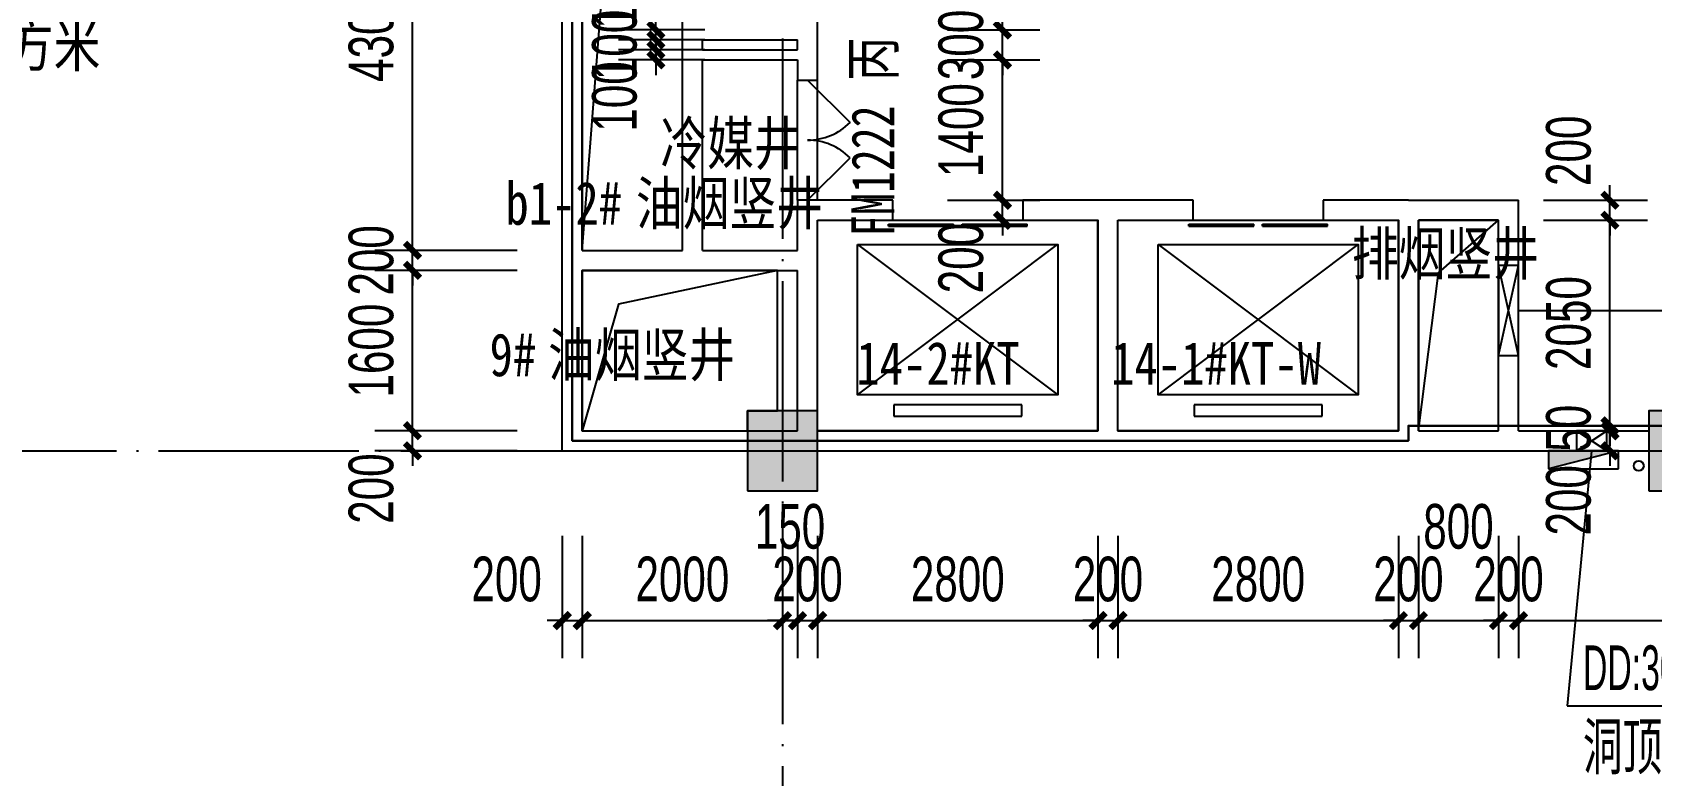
# Model space of a CAD drawing. Extents: x -409435 to 356702, y -107829 to 330904.
# Drawn here: x 78909 to 95079, y 182659 to 190075 of the extents above; entities that cross this region are included whole.
import ezdxf
from ezdxf.xclip import XClip

# ---------------------------------------------------------------- set-up
doc = ezdxf.new("R2010")
doc.units = 0
doc.header["$LTSCALE"] = 1000
doc.header["$MEASUREMENT"] = 0
doc.header["$XCLIPFRAME"] = 0
doc.linetypes.add('104-14# 核心筒$0$DOTE', pattern=[2.42, 2, -0.2, 0.02, -0.2])
for name, color, linetype in [('01-标注_尺寸', 124, 'Continuous'), ('01-标注_符号', 200, 'Continuous'), ('02-TEXT_标注', 130, 'Continuous'), ('104-14# 核心筒$0$A_AXIS-轴线', 36, '104-14# 核心筒$0$DOTE'), ('104-14# 核心筒$0$A_STR-砼柱', 51, 'Continuous'), ('PUB_HATCH', 8, 'Continuous'), ('X-104 14#平面$0$02-TEXT_标注', 130, 'Continuous'), ('X-104 14#平面$0$A-E_电梯', 171, 'Continuous'), ('X-104 14#平面$0$A-TECH_暖通', 6, 'Continuous'), ('X-104 14#平面$0$A-TECH_水', 3, 'Continuous'), ('X-104 14#平面$0$A-TECH_电气', 240, 'Continuous'), ('X-104 14#平面$0$A_STR-砌块墙', 121, 'Continuous'), ('X-104 14#平面$0$DOOR_FIRE', 220, 'Continuous'), ('X-104 14#平面$0$DOOR_FIRE_TEXT', 7, 'Continuous'), ('X-104 14#平面$0$DUCT-新风管立管', 3, 'Continuous'), ('X-104 14#平面$0$DUCT-新风管端线', 2, 'Continuous'), ('建-标注-索引', 75, 'Continuous')]:
    doc.layers.add(name, color=color, linetype=linetype)
doc.layers.add('X-104 14#平面$0$000套内', color=226, linetype='Continuous', lineweight=30, plot=False)
doc.styles.add('_TCH_DIM', font='ros.shx', dxfattribs={"width": 0.8, "height": 2, "bigfont": 'jd.shx'})
doc.styles.add('_TCH_DIM_T3', font='ros.shx', dxfattribs={"width": 0.705882, "bigfont": 'jd.shx'})
doc.styles.add('X-104 14#平面$0$_TCH_WINDOW', font='STXIHEI_0.TTF', dxfattribs={"width": 0.75, "height": 3.5})
doc.styles.add('X-104 14#平面$0$Standard', font='STXIHEI_0.TTF', dxfattribs={"width": 0.8})
doc.dimstyles.new('_TCH_ARCH&&150', dxfattribs={"dimtxt": 446.25, "dimasz": 150, "dimexe": 375, "dimexo": 450, "dimgap": 189.375, "dimtad": 1, "dimdec": 0, "dimzin": 0, "dimdsep": 46, "dimtxsty": '_TCH_DIM_T3', "dimblk": 'ARCHTICK', "dimcen": 0.09, "dimclrt": 7, "dimazin": 2, "dimtfac": 1, "dimtdec": 0, "dimtix": 1, "dimtmove": 2, "dimatfit": 3, "dimfxl": 0, "dimtolj": 1, "dimtzin": 0, "dimarcsym": 0})

# ---------------------------------------------------------------- blocks, each defined once
blk = doc.blocks.new('_FZH')
blk.add_lwpolyline([(-0.5, -0.5), (0.5, -0.5), (0.5, 0.5), (-0.5, 0.5)], close=True)
at = {"layer": 'PUB_HATCH'}
blk.add_solid([(-0.5, -0.5), (0.5, -0.5), (-0.5, 0.5), (0.5, 0.5)], dxfattribs=at)
blk = doc.blocks.new('104-14# 核心筒')
at = {"layer": '104-14# 核心筒$0$A_AXIS-轴线'}
for p, q in [((86400, 228733.6), (86400, 169654.9)), ((-9370.1, 185900), (120259.9, 185900))]:
    blk.add_line(p, q, dxfattribs=at)
at = {"layer": '104-14# 核心筒$0$A_STR-砼柱', "xscale": 700, "yscale": 800, "zscale": 800}
for p in [(86400, 185900), (95400, 185900)]:
    blk.add_blockref('_FZH', p, dxfattribs=at)
blk = doc.blocks.new('X-104 14#平面$0$fdgfg')
for p, q in [((400, 1860), (2400, 360)), ((400, 360), (2397, 1860)), ((2040, 260), (760, 260)), ((760, 260), (760, 145)), ((2040, 145), (2040, 260)), ((760, 145), (2040, 145))]:
    blk.add_line(p, q)
for points in [[(0, 2100), (2800, 2100), (2800, 0), (0, 0), (0, 2100)], [(400, 1860), (2400, 1860), (2400, 360), (400, 360), (400, 1860)]]:
    blk.add_lwpolyline(points, close=True)
blk = doc.blocks.new('*U419')
blk.add_lwpolyline([(200, 0), (200, 300), (0, 300), (0, 0), (200, 0), (0, 300), (0, 0), (200, 300)])
blk = doc.blocks.new('X-104 14#平面$0$dd')
at = {"layer": 'X-104 14#平面$0$A-TECH_电气', "rotation": 270}
blk.add_blockref('*U419', (94393, -113000), dxfattribs=at)
blk = doc.blocks.new('X-104 14#平面$0$$TwtSys$00000434')
for p, q in [((-0.5, 0.5), (-0.5, -0.5)), ((-0.5, -0.5), (0.5, 0.5)), ((0.5, 0.5), (-0.5, 0.5)), ((0.5, -0.5), (0.5, 0.5)), ((-0.5, -0.5), (0.5, -0.5))]:
    blk.add_line(p, q)
blk.add_solid([(0.5, -0.5), (0.5, 0.5), (-0.5, -0.5)])
blk = doc.blocks.new('X-104 14#平面$0$A$C324F6C76')
at = {"layer": 'X-104 14#平面$0$A-TECH_水'}
blk.add_circle((-20950, 185750), 50, dxfattribs=at)
at = {"layer": 'X-104 14#平面$0$A-TECH_水', "xscale": -700, "yscale": -180, "zscale": 700, "rotation": 359.9999999999981}
blk.add_blockref('X-104 14#平面$0$$TwtSys$00000434', (-21500, 185810), dxfattribs=at)
blk = doc.blocks.new('*U422')
blk.add_lwpolyline([(200, 0), (200, 900), (0, 900), (0, 0), (200, 0), (0, 900), (0, 0), (200, 900)])
blk = doc.blocks.new('X-104 14#平面$0$sdfjladfiididid')
at = {"layer": 'X-104 14#平面$0$A-TECH_暖通'}
blk.add_blockref('*U422', (93550, 186850), dxfattribs=at)
blk = doc.blocks.new('X-104 14#平面$0$$DORLIB2D$00000127')
at = {"color": 0}
for points in [[(-0.533, 0.795), (-0.533, 0.69)], [(-0.033, 0.795), (-0.533, 0.795)], [(-0.033, 0.795), (-0.033, 0.69)], [(0.533, 0.795), (0.033, 0.795)], [(0.033, 0.795), (0.033, 0.69)], [(0.533, 0.795), (0.533, 0.69)], [(-0.033, 0.69), (-0.533, 0.69)], [(0.533, 0.69), (0.033, 0.69)], [(0.5, 0.5), (-0.5, 0.5)]]:
    blk.add_lwpolyline(points, dxfattribs=at)
blk = doc.blocks.new('X-104 14#平面$0$$DorLib2D$00000116')
at = {"color": 0}
for p, q in [((-0.5, 0), (-0.146, 0.354)), ((0.5, 0), (0.146, 0.354))]:
    blk.add_line(p, q, dxfattribs=at)
for centre, start, end in [((-0.5, 0), 0, 45), ((0.5, 0), 135, 180)]:
    blk.add_arc(centre, 0.5, start, end, dxfattribs=at)
blk = doc.blocks.new('X-104 14#平面')
at = {"layer": 'X-104 14#平面$0$000套内'}
blk.add_lwpolyline([(84300, 196642.3), (84300, 186000), (92650, 186000), (92650, 186150), (114074.1, 186150), (115950, 188926.2), (115950, 189200), (117249.4, 189200), (117398.5, 189183.4), (119049.6, 188815.9), (108986.5, 173923.7), (82630.4, 175788.9), (83721.9, 178625.3), (59650, 177616.6), (59650, 196592.1), (62510.5, 196664.2), (62077.6, 195630.6)], close=True, dxfattribs=at)
at = {"layer": 'X-104 14#平面$0$A_STR-砌块墙'}
for p, q in [((84200, 187800), (84200, 192300)), ((84400, 187900), (84400, 192200)), ((85400, 190000), (85400, 192200)), ((86750, 190000), (86750, 190550)), ((85400, 189900), (85400, 190000)), ((85600, 190000), (86550, 190000)), ((85600, 189900), (85600, 190000)), ((86550, 189900), (86550, 190000)), ((86750, 189900), (86750, 190000)), ((85400, 187900), (85400, 189900)), ((85600, 189900), (86550, 189900)), ((86750, 189600), (86750, 189900)), ((85600, 189800), (86550, 189800)), ((85600, 187900), (85600, 189800)), ((86550, 189800), (86550, 189600)), ((86550, 189600), (86750, 189600)), ((86750, 188400), (86550, 188400)), ((86550, 188400), (86550, 188300)), ((87500, 188400), (86750, 188400)), ((87500, 188200), (87500, 188400)), ((89650, 188400), (88800, 188400)), ((88800, 188400), (88800, 188200)), ((90500, 188400), (89650, 188400)), ((90500, 188200), (90500, 188400)), ((92650, 188400), (91800, 188400)), ((91800, 188400), (91800, 188200)), ((92650, 188400), (93750, 188400)), ((93750, 186100), (93750, 188400)), ((86550, 187900), (86550, 188300)), ((86750, 187800), (86750, 188200)), ((86750, 188200), (87500, 188200)), ((88800, 188200), (89550, 188200)), ((89550, 186100), (89550, 188200)), ((89750, 188200), (90500, 188200)), ((89750, 186100), (89750, 188200)), ((91800, 188200), (92550, 188200)), ((92550, 186100), (92550, 188200)), ((92750, 188200), (93550, 188200)), ((92750, 186100), (92750, 188200)), ((93550, 186100), (93550, 188200)), ((84400, 187900), (85400, 187900)), ((85600, 187900), (86550, 187900)), ((84200, 185900), (84200, 187800)), ((86750, 186100), (86750, 187800)), ((84400, 187700), (85500, 187700)), ((84400, 186100), (84400, 187700)), ((85500, 187700), (86550, 187700)), ((86550, 186100), (86550, 187700)), ((102050, 186300), (95050, 186300)), ((95050, 186300), (95050, 186100)), ((84400, 186100), (86550, 186100)), ((86750, 186100), (89550, 186100)), ((89750, 186100), (92550, 186100)), ((92750, 186100), (93550, 186100)), ((93750, 186100), (95050, 186100)), ((84200, 185900), (86650, 185900)), ((86650, 185900), (89650, 185900)), ((89650, 185900), (92650, 185900)), ((92650, 185900), (93650, 185900)), ((93650, 185900), (95250, 185900))]:
    blk.add_line(p, q, dxfattribs=at)
at = {"layer": 'X-104 14#平面$0$DOOR_FIRE'}
for p, q in [((86550, 188400), (86550, 189600)), ((86750, 188400), (86750, 189600))]:
    blk.add_line(p, q, dxfattribs=at)
at = {"layer": 'X-104 14#平面$0$DUCT-新风管立管'}
for p, q in [((84400, 192200), (84400, 187900)), ((85400, 187900), (85400, 192200)), ((93550, 188200), (92750, 188200)), ((92750, 188200), (92750, 186100)), ((93550, 186100), (93550, 188200)), ((84400, 187900), (85400, 187900)), ((92750, 186100), (93550, 186100))]:
    blk.add_line(p, q, dxfattribs=at)
blk.add_lwpolyline([(86350, 187700), (84400, 187700), (84400, 186100), (86050, 186100), (86050, 186300), (86350, 186300), (86350, 187700), (84763, 187362), (84400, 186100)], dxfattribs=at)
at = {"layer": 'X-104 14#平面$0$DUCT-新风管端线'}
for p, q in [((84400, 187900), (84650, 191125)), ((92950, 187675), (93550, 188200)), ((92750, 186100), (92950, 187675))]:
    blk.add_line(p, q, dxfattribs=at)
ref = blk.add_blockref('104-14# 核心筒', (0, 0))
XClip(ref).set_block_clipping_path([(-38664.3623821461, -25500), (139216.5485069363, 330900)])
for name, p in [('X-104 14#平面$0$dd', (-62.7, 299100)), ('X-104 14#平面$0$A$C324F6C76', (115900, 0)), ('X-104 14#平面$0$sdfjladfiididid', (0, 0))]:
    blk.add_blockref(name, p)
at = {"layer": 'X-104 14#平面$0$A-E_电梯'}
for p in [(86750, 186100), (89750, 186100)]:
    blk.add_blockref('X-104 14#平面$0$fdgfg', p, dxfattribs=at)
at = {"layer": 'X-104 14#平面$0$A-E_电梯', "xscale": -1300, "yscale": -200, "zscale": 200, "rotation": 359.9999999999989}
for p in [(88150, 188300), (91150, 188300)]:
    blk.add_blockref('X-104 14#平面$0$$DORLIB2D$00000127', p, dxfattribs=at)
at = {"layer": 'X-104 14#平面$0$DOOR_FIRE', "xscale": -1200, "yscale": -1200, "zscale": 200, "rotation": 89.99999999999761}
blk.add_blockref('X-104 14#平面$0$$DorLib2D$00000116', (86650, 189000), dxfattribs=at)
at = {"layer": 'X-104 14#平面$0$02-TEXT_标注', "style": 'X-104 14#平面$0$Standard', "width": 0.8}
for s, p in [('平方米', (78187.3, 189733.7)), ('冷媒井', (85180.3, 188754.2)), ('b1-2#', (83632.8, 188156.5)), ('油烟竖井', (84935.9, 188156.5)), ('排烟竖井', (92085.8, 187654.5)), ('油烟竖井', (84058.5, 186644.7, 3000)), ('9#', (83474.3, 186644.7, 3000)), ('14-2#KT', (87137.6, 186558.8)), ('14-1#KT-W', (89681.6, 186558.8))]:
    blk.add_text(s, height=428.14, dxfattribs=at).set_placement(p)
at = {"layer": 'X-104 14#平面$0$DOOR_FIRE_TEXT', "style": 'X-104 14#平面$0$_TCH_WINDOW', "width": 0.75}
for s, height, p in [('丙', 428.1, (87515.3, 189591.7)), ('FM1222', 428.14, (87515.3, 188035.6))]:
    blk.add_text(s, height=height, rotation=90, dxfattribs=at).set_placement(p)
blk = doc.blocks.new('ddcc')
at = {"layer": '01-标注_符号'}
for p, q in [((94480, 185900), (94237, 183354)), ((94237, 183354), (97697, 183354))]:
    blk.add_line(p, q, dxfattribs=at)
at = {"layer": '02-TEXT_标注', "style": '_TCH_DIM'}
for s, height, width, p in [('DD:300', 446.2, 0.564706, (94394, 183512)), ('洞顶距梁底', 520.9, 0.8, (94394, 182672))]:
    blk.add_text(s, height=height, dxfattribs=dict(at, width=width)).set_placement(p)
blk = doc.blocks.new('A$C1940634B')
at = {"layer": '建-标注-索引'}
for p, q in [((-22150, 187300), (-20903, 187300)), ((-20903, 187300), (-18480, 187300))]:
    blk.add_line(p, q, dxfattribs=at)
blk = doc.blocks.new('_ArchTick')
at = {"color": 0, "linetype": 'ByBlock', "const_width": 0.4}
blk.add_lwpolyline([(-0.5, -0.5), (0.5, 0.5)], dxfattribs=at)
blk = doc.blocks.new('*D1062')
at = {"layer": '01-标注_尺寸', "color": 0, "lineweight": -2, "transparency": 16777216}
for p, q in [((83750, 192200), (82330, 192200)), ((82705, 187900), (82705, 192200)), ((83750, 187900), (82330, 187900))]:
    blk.add_line(p, q, dxfattribs=at)
at = {"layer": 'Defpoints', "color": 0, "transparency": 16777216}
for p in [(82705, 192200), (84200, 192200), (84200, 187900)]:
    blk.add_point(p, dxfattribs=at)
at = {"layer": '01-标注_尺寸', "color": 0, "lineweight": -2, "transparency": 16777216, "xscale": 150, "yscale": 150, "zscale": 150}
for p, rotation in [((82705, 192200), 90), ((82705, 187900), 270)]:
    blk.add_blockref('_ArchTick', p, dxfattribs=dict(at, rotation=rotation))
at = {"layer": '01-标注_尺寸', "color": 7, "transparency": 16777216, "insert": (82293, 190050), "char_height": 446.2, "attachment_point": 5, "rotation": 90, "style": '_TCH_DIM_T3'}
blk.add_mtext('\\A1;4300', dxfattribs=at)
blk = doc.blocks.new('*D1063')
at = {"layer": '01-标注_尺寸', "color": 0, "lineweight": -2, "transparency": 16777216}
for p, q in [((83750, 187900), (82330, 187900)), ((82705, 187900), (82705, 188050)), ((82705, 187700), (82705, 187900)), ((83750, 187700), (82330, 187700)), ((82705, 187700), (82705, 187550))]:
    blk.add_line(p, q, dxfattribs=at)
at = {"layer": 'Defpoints', "color": 0, "transparency": 16777216}
for p in [(82705, 187900), (84200, 187900), (84200, 187700)]:
    blk.add_point(p, dxfattribs=at)
at = {"layer": '01-标注_尺寸', "color": 0, "lineweight": -2, "transparency": 16777216, "xscale": 150, "yscale": 150, "zscale": 150}
for p, rotation in [((82705, 187900), 270), ((82705, 187700), 90)]:
    blk.add_blockref('_ArchTick', p, dxfattribs=dict(at, rotation=rotation))
at = {"layer": '01-标注_尺寸', "color": 7, "transparency": 16777216, "insert": (82293, 187800), "char_height": 446.2, "attachment_point": 5, "rotation": 90, "style": '_TCH_DIM_T3'}
blk.add_mtext('\\A1;200', dxfattribs=at)
blk = doc.blocks.new('*D1064')
at = {"layer": '01-标注_尺寸', "color": 0, "lineweight": -2, "transparency": 16777216}
for p, q in [((83750, 187700), (82330, 187700)), ((82705, 186100), (82705, 187700)), ((83750, 186100), (82330, 186100))]:
    blk.add_line(p, q, dxfattribs=at)
at = {"layer": 'Defpoints', "color": 0, "transparency": 16777216}
for p in [(82705, 187700), (84200, 187700), (84200, 186100)]:
    blk.add_point(p, dxfattribs=at)
at = {"layer": '01-标注_尺寸', "color": 0, "lineweight": -2, "transparency": 16777216, "xscale": 150, "yscale": 150, "zscale": 150}
for p, rotation in [((82705, 187700), 90), ((82705, 186100), 270)]:
    blk.add_blockref('_ArchTick', p, dxfattribs=dict(at, rotation=rotation))
at = {"layer": '01-标注_尺寸', "color": 7, "transparency": 16777216, "insert": (82293, 186900), "char_height": 446.2, "attachment_point": 5, "rotation": 90, "style": '_TCH_DIM_T3'}
blk.add_mtext('\\A1;1600', dxfattribs=at)
blk = doc.blocks.new('*D1065')
at = {"layer": '01-标注_尺寸', "color": 0, "lineweight": -2, "transparency": 16777216}
for p, q in [((82705, 186100), (82705, 186250)), ((83750, 186100), (82330, 186100)), ((82705, 185900), (82705, 186100)), ((83750, 185900), (82330, 185900)), ((82705, 185900), (82705, 185750))]:
    blk.add_line(p, q, dxfattribs=at)
at = {"layer": 'Defpoints', "color": 0, "transparency": 16777216}
for p in [(82705, 186100), (84200, 186100), (84200, 185900)]:
    blk.add_point(p, dxfattribs=at)
at = {"layer": '01-标注_尺寸', "color": 0, "lineweight": -2, "transparency": 16777216, "xscale": 150, "yscale": 150, "zscale": 150}
for p, rotation in [((82705, 186100), 270), ((82705, 185900), 90)]:
    blk.add_blockref('_ArchTick', p, dxfattribs=dict(at, rotation=rotation))
at = {"layer": '01-标注_尺寸', "color": 7, "transparency": 16777216, "insert": (82293, 185523), "char_height": 446.2, "attachment_point": 5, "rotation": 90, "style": '_TCH_DIM_T3'}
blk.add_mtext('\\A1;200', dxfattribs=at)
blk = doc.blocks.new('*D1101')
at = {"layer": '01-标注_尺寸', "color": 0, "lineweight": -2, "transparency": 16777216}
for p, q in [((93750, 185050), (93750, 183831)), ((95400, 185050), (95400, 183831)), ((93750, 184206), (95400, 184206))]:
    blk.add_line(p, q, dxfattribs=at)
at = {"layer": 'Defpoints', "color": 0, "transparency": 16777216}
for p in [(93750, 185500), (95400, 185500), (95400, 184206)]:
    blk.add_point(p, dxfattribs=at)
at = {"layer": '01-标注_尺寸', "color": 0, "lineweight": -2, "transparency": 16777216, "xscale": 150, "yscale": 150, "zscale": 150, "rotation": 180}
blk.add_blockref('_ArchTick', (93750, 184206), dxfattribs=at)
at = {"layer": '01-标注_尺寸', "color": 0, "lineweight": -2, "transparency": 16777216, "xscale": 150, "yscale": 150, "zscale": 150}
blk.add_blockref('_ArchTick', (95400, 184206), dxfattribs=at)
at = {"layer": '01-标注_尺寸', "color": 7, "transparency": 16777216, "insert": (96075, 184618), "char_height": 446.2, "attachment_point": 5, "style": '_TCH_DIM_T3'}
blk.add_mtext('\\A1;1650', dxfattribs=at)
blk = doc.blocks.new('*D1102')
at = {"layer": '01-标注_尺寸', "color": 0, "lineweight": -2, "transparency": 16777216}
for p, q in [((93550, 185050), (93550, 183831)), ((93750, 185050), (93750, 183831)), ((93550, 184206), (93400, 184206)), ((93550, 184206), (93750, 184206)), ((93750, 184206), (93900, 184206))]:
    blk.add_line(p, q, dxfattribs=at)
at = {"layer": 'Defpoints', "color": 0, "transparency": 16777216}
for p in [(93550, 185500), (93750, 185500), (93750, 184206)]:
    blk.add_point(p, dxfattribs=at)
at = {"layer": '01-标注_尺寸', "color": 0, "lineweight": -2, "transparency": 16777216, "xscale": 150, "yscale": 150, "zscale": 150}
blk.add_blockref('_ArchTick', (93550, 184206), dxfattribs=at)
at = {"layer": '01-标注_尺寸', "color": 0, "lineweight": -2, "transparency": 16777216, "xscale": 150, "yscale": 150, "zscale": 150, "rotation": 180}
blk.add_blockref('_ArchTick', (93750, 184206), dxfattribs=at)
at = {"layer": '01-标注_尺寸', "color": 7, "transparency": 16777216, "insert": (93650, 184618), "char_height": 446.2, "attachment_point": 5, "style": '_TCH_DIM_T3'}
blk.add_mtext('\\A1;200', dxfattribs=at)
blk = doc.blocks.new('*D1103')
at = {"layer": '01-标注_尺寸', "color": 0, "lineweight": -2, "transparency": 16777216}
for p, q in [((92750, 185050), (92750, 183831)), ((93550, 185050), (93550, 183831)), ((92750, 184206), (93550, 184206))]:
    blk.add_line(p, q, dxfattribs=at)
at = {"layer": 'Defpoints', "color": 0, "transparency": 16777216}
for p in [(92750, 185500), (93550, 185500), (93550, 184206)]:
    blk.add_point(p, dxfattribs=at)
at = {"layer": '01-标注_尺寸', "color": 0, "lineweight": -2, "transparency": 16777216, "xscale": 150, "yscale": 150, "zscale": 150, "rotation": 180}
blk.add_blockref('_ArchTick', (92750, 184206), dxfattribs=at)
at = {"layer": '01-标注_尺寸', "color": 0, "lineweight": -2, "transparency": 16777216, "xscale": 150, "yscale": 150, "zscale": 150}
blk.add_blockref('_ArchTick', (93550, 184206), dxfattribs=at)
at = {"layer": '01-标注_尺寸', "color": 7, "transparency": 16777216, "insert": (93150, 185143), "char_height": 446.2, "attachment_point": 5, "style": '_TCH_DIM_T3'}
blk.add_mtext('\\A1;800', dxfattribs=at)
blk = doc.blocks.new('*D1104')
at = {"layer": '01-标注_尺寸', "color": 0, "lineweight": -2, "transparency": 16777216}
for p, q in [((92550, 185050), (92550, 183831)), ((92750, 185050), (92750, 183831)), ((92550, 184206), (92400, 184206)), ((92550, 184206), (92750, 184206)), ((92750, 184206), (92900, 184206))]:
    blk.add_line(p, q, dxfattribs=at)
at = {"layer": 'Defpoints', "color": 0, "transparency": 16777216}
for p in [(92550, 185500), (92750, 185500), (92750, 184206)]:
    blk.add_point(p, dxfattribs=at)
at = {"layer": '01-标注_尺寸', "color": 0, "lineweight": -2, "transparency": 16777216, "xscale": 150, "yscale": 150, "zscale": 150}
blk.add_blockref('_ArchTick', (92550, 184206), dxfattribs=at)
at = {"layer": '01-标注_尺寸', "color": 0, "lineweight": -2, "transparency": 16777216, "xscale": 150, "yscale": 150, "zscale": 150, "rotation": 180}
blk.add_blockref('_ArchTick', (92750, 184206), dxfattribs=at)
at = {"layer": '01-标注_尺寸', "color": 7, "transparency": 16777216, "insert": (92650, 184618), "char_height": 446.2, "attachment_point": 5, "style": '_TCH_DIM_T3'}
blk.add_mtext('\\A1;200', dxfattribs=at)
blk = doc.blocks.new('*D1105')
at = {"layer": '01-标注_尺寸', "color": 0, "lineweight": -2, "transparency": 16777216}
for p, q in [((89750, 185050), (89750, 183831)), ((92550, 185050), (92550, 183831)), ((89750, 184206), (92550, 184206))]:
    blk.add_line(p, q, dxfattribs=at)
at = {"layer": 'Defpoints', "color": 0, "transparency": 16777216}
for p in [(89750, 185500), (92550, 185500), (92550, 184206)]:
    blk.add_point(p, dxfattribs=at)
at = {"layer": '01-标注_尺寸', "color": 0, "lineweight": -2, "transparency": 16777216, "xscale": 150, "yscale": 150, "zscale": 150, "rotation": 180}
blk.add_blockref('_ArchTick', (89750, 184206), dxfattribs=at)
at = {"layer": '01-标注_尺寸', "color": 0, "lineweight": -2, "transparency": 16777216, "xscale": 150, "yscale": 150, "zscale": 150}
blk.add_blockref('_ArchTick', (92550, 184206), dxfattribs=at)
at = {"layer": '01-标注_尺寸', "color": 7, "transparency": 16777216, "insert": (91150, 184618), "char_height": 446.2, "attachment_point": 5, "style": '_TCH_DIM_T3'}
blk.add_mtext('\\A1;2800', dxfattribs=at)
blk = doc.blocks.new('*D1106')
at = {"layer": '01-标注_尺寸', "color": 0, "lineweight": -2, "transparency": 16777216}
for p, q in [((89550, 185050), (89550, 183831)), ((89750, 185050), (89750, 183831)), ((89550, 184206), (89400, 184206)), ((89550, 184206), (89750, 184206)), ((89750, 184206), (89900, 184206))]:
    blk.add_line(p, q, dxfattribs=at)
at = {"layer": 'Defpoints', "color": 0, "transparency": 16777216}
for p in [(89550, 185500), (89750, 185500), (89750, 184206)]:
    blk.add_point(p, dxfattribs=at)
at = {"layer": '01-标注_尺寸', "color": 0, "lineweight": -2, "transparency": 16777216, "xscale": 150, "yscale": 150, "zscale": 150}
blk.add_blockref('_ArchTick', (89550, 184206), dxfattribs=at)
at = {"layer": '01-标注_尺寸', "color": 0, "lineweight": -2, "transparency": 16777216, "xscale": 150, "yscale": 150, "zscale": 150, "rotation": 180}
blk.add_blockref('_ArchTick', (89750, 184206), dxfattribs=at)
at = {"layer": '01-标注_尺寸', "color": 7, "transparency": 16777216, "insert": (89650, 184618), "char_height": 446.2, "attachment_point": 5, "style": '_TCH_DIM_T3'}
blk.add_mtext('\\A1;200', dxfattribs=at)
blk = doc.blocks.new('*D1107')
at = {"layer": '01-标注_尺寸', "color": 0, "lineweight": -2, "transparency": 16777216}
for p, q in [((86750, 185050), (86750, 183831)), ((89550, 185050), (89550, 183831)), ((86750, 184206), (89550, 184206))]:
    blk.add_line(p, q, dxfattribs=at)
at = {"layer": 'Defpoints', "color": 0, "transparency": 16777216}
for p in [(86750, 185500), (89550, 185500), (89550, 184206)]:
    blk.add_point(p, dxfattribs=at)
at = {"layer": '01-标注_尺寸', "color": 0, "lineweight": -2, "transparency": 16777216, "xscale": 150, "yscale": 150, "zscale": 150, "rotation": 180}
blk.add_blockref('_ArchTick', (86750, 184206), dxfattribs=at)
at = {"layer": '01-标注_尺寸', "color": 0, "lineweight": -2, "transparency": 16777216, "xscale": 150, "yscale": 150, "zscale": 150}
blk.add_blockref('_ArchTick', (89550, 184206), dxfattribs=at)
at = {"layer": '01-标注_尺寸', "color": 7, "transparency": 16777216, "insert": (88150, 184618), "char_height": 446.2, "attachment_point": 5, "style": '_TCH_DIM_T3'}
blk.add_mtext('\\A1;2800', dxfattribs=at)
blk = doc.blocks.new('*D1108')
at = {"layer": '01-标注_尺寸', "color": 0, "lineweight": -2, "transparency": 16777216}
for p, q in [((86550, 185050), (86550, 183831)), ((86750, 185050), (86750, 183831)), ((86550, 184206), (86400, 184206)), ((86550, 184206), (86750, 184206)), ((86750, 184206), (86900, 184206))]:
    blk.add_line(p, q, dxfattribs=at)
at = {"layer": 'Defpoints', "color": 0, "transparency": 16777216}
for p in [(86550, 185500), (86750, 185500), (86750, 184206)]:
    blk.add_point(p, dxfattribs=at)
at = {"layer": '01-标注_尺寸', "color": 0, "lineweight": -2, "transparency": 16777216, "xscale": 150, "yscale": 150, "zscale": 150}
blk.add_blockref('_ArchTick', (86550, 184206), dxfattribs=at)
at = {"layer": '01-标注_尺寸', "color": 0, "lineweight": -2, "transparency": 16777216, "xscale": 150, "yscale": 150, "zscale": 150, "rotation": 180}
blk.add_blockref('_ArchTick', (86750, 184206), dxfattribs=at)
at = {"layer": '01-标注_尺寸', "color": 7, "transparency": 16777216, "insert": (86650, 184618), "char_height": 446.2, "attachment_point": 5, "style": '_TCH_DIM_T3'}
blk.add_mtext('\\A1;200', dxfattribs=at)
blk = doc.blocks.new('*D1109')
at = {"layer": '01-标注_尺寸', "color": 0, "lineweight": -2, "transparency": 16777216}
for p, q in [((86400, 185050), (86400, 183831)), ((86550, 185050), (86550, 183831)), ((86400, 184206), (86250, 184206)), ((86400, 184206), (86550, 184206)), ((86550, 184206), (86700, 184206))]:
    blk.add_line(p, q, dxfattribs=at)
at = {"layer": 'Defpoints', "color": 0, "transparency": 16777216}
for p in [(86400, 185500), (86550, 185500), (86550, 184206)]:
    blk.add_point(p, dxfattribs=at)
at = {"layer": '01-标注_尺寸', "color": 0, "lineweight": -2, "transparency": 16777216, "xscale": 150, "yscale": 150, "zscale": 150}
blk.add_blockref('_ArchTick', (86400, 184206), dxfattribs=at)
at = {"layer": '01-标注_尺寸', "color": 0, "lineweight": -2, "transparency": 16777216, "xscale": 150, "yscale": 150, "zscale": 150, "rotation": 180}
blk.add_blockref('_ArchTick', (86550, 184206), dxfattribs=at)
at = {"layer": '01-标注_尺寸', "color": 7, "transparency": 16777216, "insert": (86475, 185143), "char_height": 446.2, "attachment_point": 5, "style": '_TCH_DIM_T3'}
blk.add_mtext('\\A1;150', dxfattribs=at)
blk = doc.blocks.new('*D1110')
at = {"layer": '01-标注_尺寸', "color": 0, "lineweight": -2, "transparency": 16777216}
for p, q in [((84400, 185050), (84400, 183831)), ((86400, 185050), (86400, 183831)), ((84400, 184206), (86400, 184206))]:
    blk.add_line(p, q, dxfattribs=at)
at = {"layer": 'Defpoints', "color": 0, "transparency": 16777216}
for p in [(84400, 185500), (86400, 185500), (86400, 184206)]:
    blk.add_point(p, dxfattribs=at)
at = {"layer": '01-标注_尺寸', "color": 0, "lineweight": -2, "transparency": 16777216, "xscale": 150, "yscale": 150, "zscale": 150, "rotation": 180}
blk.add_blockref('_ArchTick', (84400, 184206), dxfattribs=at)
at = {"layer": '01-标注_尺寸', "color": 0, "lineweight": -2, "transparency": 16777216, "xscale": 150, "yscale": 150, "zscale": 150}
blk.add_blockref('_ArchTick', (86400, 184206), dxfattribs=at)
at = {"layer": '01-标注_尺寸', "color": 7, "transparency": 16777216, "insert": (85400, 184618), "char_height": 446.2, "attachment_point": 5, "style": '_TCH_DIM_T3'}
blk.add_mtext('\\A1;2000', dxfattribs=at)
blk = doc.blocks.new('*D1111')
at = {"layer": '01-标注_尺寸', "color": 0, "lineweight": -2, "transparency": 16777216}
for p, q in [((84200, 185050), (84200, 183831)), ((84400, 185050), (84400, 183831)), ((84200, 184206), (84050, 184206)), ((84200, 184206), (84400, 184206)), ((84400, 184206), (84550, 184206))]:
    blk.add_line(p, q, dxfattribs=at)
at = {"layer": 'Defpoints', "color": 0, "transparency": 16777216}
for p in [(84200, 185500), (84400, 185500), (84400, 184206)]:
    blk.add_point(p, dxfattribs=at)
at = {"layer": '01-标注_尺寸', "color": 0, "lineweight": -2, "transparency": 16777216, "xscale": 150, "yscale": 150, "zscale": 150}
blk.add_blockref('_ArchTick', (84200, 184206), dxfattribs=at)
at = {"layer": '01-标注_尺寸', "color": 0, "lineweight": -2, "transparency": 16777216, "xscale": 150, "yscale": 150, "zscale": 150, "rotation": 180}
blk.add_blockref('_ArchTick', (84400, 184206), dxfattribs=at)
at = {"layer": '01-标注_尺寸', "color": 7, "transparency": 16777216, "insert": (83645, 184618), "char_height": 446.2, "attachment_point": 5, "style": '_TCH_DIM_T3'}
blk.add_mtext('\\A1;200', dxfattribs=at)
blk = doc.blocks.new('*D2232')
at = {"layer": '01-标注_尺寸', "color": 0, "lineweight": -2, "transparency": 16777216}
for p, q in [((94663, 186100), (94663, 186250)), ((94000, 186100), (95038, 186100)), ((94663, 185900), (94663, 186100)), ((94000, 185900), (95038, 185900)), ((94663, 185900), (94663, 185750))]:
    blk.add_line(p, q, dxfattribs=at)
at = {"layer": 'Defpoints', "color": 0, "transparency": 16777216}
for p in [(93550, 186100), (94663, 186100), (93550, 185900)]:
    blk.add_point(p, dxfattribs=at)
at = {"layer": '01-标注_尺寸', "color": 0, "lineweight": -2, "transparency": 16777216, "xscale": 150, "yscale": 150, "zscale": 150}
for p, rotation in [((94663, 186100), 270), ((94663, 185900), 90)]:
    blk.add_blockref('_ArchTick', p, dxfattribs=dict(at, rotation=rotation))
at = {"layer": '01-标注_尺寸', "color": 7, "transparency": 16777216, "insert": (94251, 185406), "char_height": 446.2, "attachment_point": 5, "rotation": 90, "style": '_TCH_DIM_T3'}
blk.add_mtext('\\A1;200', dxfattribs=at)
blk = doc.blocks.new('*D2233')
at = {"layer": '01-标注_尺寸', "color": 0, "lineweight": -2, "transparency": 16777216}
for p, q in [((94663, 186150), (94663, 186300)), ((94000, 186150), (95038, 186150)), ((94663, 186100), (94663, 186150)), ((94000, 186100), (95038, 186100)), ((94663, 186100), (94663, 185950))]:
    blk.add_line(p, q, dxfattribs=at)
at = {"layer": 'Defpoints', "color": 0, "transparency": 16777216}
for p in [(93550, 186150), (94663, 186150), (93550, 186100)]:
    blk.add_point(p, dxfattribs=at)
at = {"layer": '01-标注_尺寸', "color": 0, "lineweight": -2, "transparency": 16777216, "xscale": 150, "yscale": 150, "zscale": 150}
for p, rotation in [((94663, 186150), 270), ((94663, 186100), 90)]:
    blk.add_blockref('_ArchTick', p, dxfattribs=dict(at, rotation=rotation))
at = {"layer": '01-标注_尺寸', "color": 7, "transparency": 16777216, "insert": (94251, 186125), "char_height": 446.2, "attachment_point": 5, "rotation": 90, "style": '_TCH_DIM_T3'}
blk.add_mtext('\\A1;50', dxfattribs=at)
blk = doc.blocks.new('*D2234')
at = {"layer": '01-标注_尺寸', "color": 0, "lineweight": -2, "transparency": 16777216}
for p, q in [((94000, 188200), (95038, 188200)), ((94663, 186150), (94663, 188200)), ((94000, 186150), (95038, 186150))]:
    blk.add_line(p, q, dxfattribs=at)
at = {"layer": 'Defpoints', "color": 0, "transparency": 16777216}
for p in [(93550, 188200), (94663, 188200), (93550, 186150)]:
    blk.add_point(p, dxfattribs=at)
at = {"layer": '01-标注_尺寸', "color": 0, "lineweight": -2, "transparency": 16777216, "xscale": 150, "yscale": 150, "zscale": 150}
for p, rotation in [((94663, 188200), 90), ((94663, 186150), 270)]:
    blk.add_blockref('_ArchTick', p, dxfattribs=dict(at, rotation=rotation))
at = {"layer": '01-标注_尺寸', "color": 7, "transparency": 16777216, "insert": (94251, 187175), "char_height": 446.2, "attachment_point": 5, "rotation": 90, "style": '_TCH_DIM_T3'}
blk.add_mtext('\\A1;2050', dxfattribs=at)
blk = doc.blocks.new('*D2235')
at = {"layer": '01-标注_尺寸', "color": 0, "lineweight": -2, "transparency": 16777216}
for p, q in [((94663, 188400), (94663, 188550)), ((94000, 188400), (95038, 188400)), ((94663, 188200), (94663, 188400)), ((94000, 188200), (95038, 188200)), ((94663, 188200), (94663, 188050))]:
    blk.add_line(p, q, dxfattribs=at)
at = {"layer": 'Defpoints', "color": 0, "transparency": 16777216}
for p in [(93550, 188400), (94663, 188400), (93550, 188200)]:
    blk.add_point(p, dxfattribs=at)
at = {"layer": '01-标注_尺寸', "color": 0, "lineweight": -2, "transparency": 16777216, "xscale": 150, "yscale": 150, "zscale": 150}
for p, rotation in [((94663, 188400), 270), ((94663, 188200), 90)]:
    blk.add_blockref('_ArchTick', p, dxfattribs=dict(at, rotation=rotation))
at = {"layer": '01-标注_尺寸', "color": 7, "transparency": 16777216, "insert": (94251, 188894), "char_height": 446.2, "attachment_point": 5, "rotation": 90, "style": '_TCH_DIM_T3'}
blk.add_mtext('\\A1;200', dxfattribs=at)
blk = doc.blocks.new('*D2236')
at = {"layer": '01-标注_尺寸', "color": 0, "lineweight": -2, "transparency": 16777216}
for p, q in [((88596, 188400), (88596, 188550)), ((88046, 188400), (88971, 188400)), ((88596, 188200), (88596, 188400)), ((88046, 188200), (88971, 188200)), ((88596, 188200), (88596, 188050))]:
    blk.add_line(p, q, dxfattribs=at)
at = {"layer": 'Defpoints', "color": 0, "transparency": 16777216}
for p in [(87596, 188400), (88596, 188400), (87596, 188200)]:
    blk.add_point(p, dxfattribs=at)
at = {"layer": '01-标注_尺寸', "color": 0, "lineweight": -2, "transparency": 16777216, "xscale": 150, "yscale": 150, "zscale": 150}
for p, rotation in [((88596, 188400), 270), ((88596, 188200), 90)]:
    blk.add_blockref('_ArchTick', p, dxfattribs=dict(at, rotation=rotation))
at = {"layer": '01-标注_尺寸', "color": 7, "transparency": 16777216, "insert": (88183, 187823), "char_height": 446.2, "attachment_point": 5, "rotation": 90, "style": '_TCH_DIM_T3'}
blk.add_mtext('\\A1;200', dxfattribs=at)
blk = doc.blocks.new('*D2237')
at = {"layer": '01-标注_尺寸', "color": 0, "lineweight": -2, "transparency": 16777216}
for p, q in [((88046, 189800), (88971, 189800)), ((88596, 188400), (88596, 189800)), ((88046, 188400), (88971, 188400))]:
    blk.add_line(p, q, dxfattribs=at)
at = {"layer": 'Defpoints', "color": 0, "transparency": 16777216}
for p in [(87596, 189800), (88596, 189800), (87596, 188400)]:
    blk.add_point(p, dxfattribs=at)
at = {"layer": '01-标注_尺寸', "color": 0, "lineweight": -2, "transparency": 16777216, "xscale": 150, "yscale": 150, "zscale": 150}
for p, rotation in [((88596, 189800), 90), ((88596, 188400), 270)]:
    blk.add_blockref('_ArchTick', p, dxfattribs=dict(at, rotation=rotation))
at = {"layer": '01-标注_尺寸', "color": 7, "transparency": 16777216, "insert": (88183, 189100), "char_height": 446.2, "attachment_point": 5, "rotation": 90, "style": '_TCH_DIM_T3'}
blk.add_mtext('\\A1;1400', dxfattribs=at)
blk = doc.blocks.new('*D2238')
at = {"layer": '01-标注_尺寸', "color": 0, "lineweight": -2, "transparency": 16777216}
for p, q in [((88596, 190100), (88596, 190250)), ((88046, 190100), (88971, 190100)), ((88596, 189800), (88596, 190100)), ((88046, 189800), (88971, 189800)), ((88596, 189800), (88596, 189650))]:
    blk.add_line(p, q, dxfattribs=at)
at = {"layer": 'Defpoints', "color": 0, "transparency": 16777216}
for p in [(87596, 190100), (88596, 190100), (87596, 189800)]:
    blk.add_point(p, dxfattribs=at)
at = {"layer": '01-标注_尺寸', "color": 0, "lineweight": -2, "transparency": 16777216, "xscale": 150, "yscale": 150, "zscale": 150}
for p, rotation in [((88596, 190100), 270), ((88596, 189800), 90)]:
    blk.add_blockref('_ArchTick', p, dxfattribs=dict(at, rotation=rotation))
at = {"layer": '01-标注_尺寸', "color": 7, "transparency": 16777216, "insert": (88183, 189950), "char_height": 446.2, "attachment_point": 5, "rotation": 90, "style": '_TCH_DIM_T3'}
blk.add_mtext('\\A1;300', dxfattribs=at)
blk = doc.blocks.new('*D2239')
at = {"layer": '01-标注_尺寸', "color": 0, "lineweight": -2, "transparency": 16777216}
for p, q in [((88046, 192400), (88971, 192400)), ((88596, 190100), (88596, 192400)), ((88046, 190100), (88971, 190100))]:
    blk.add_line(p, q, dxfattribs=at)
at = {"layer": 'Defpoints', "color": 0, "transparency": 16777216}
for p in [(87596, 192400), (88596, 192400), (87596, 190100)]:
    blk.add_point(p, dxfattribs=at)
at = {"layer": '01-标注_尺寸', "color": 0, "lineweight": -2, "transparency": 16777216, "xscale": 150, "yscale": 150, "zscale": 150}
for p, rotation in [((88596, 192400), 90), ((88596, 190100), 270)]:
    blk.add_blockref('_ArchTick', p, dxfattribs=dict(at, rotation=rotation))
at = {"layer": '01-标注_尺寸', "color": 7, "transparency": 16777216, "insert": (88183, 191250), "char_height": 446.2, "attachment_point": 5, "rotation": 90, "style": '_TCH_DIM_T3'}
blk.add_mtext('\\A1;2300', dxfattribs=at)
blk = doc.blocks.new('*D2589')
at = {"layer": '01-标注_尺寸', "color": 0, "lineweight": -2, "transparency": 16777216}
for p, q in [((85136, 189900), (85136, 190050)), ((85625, 189900), (84761, 189900)), ((85136, 189800), (85136, 189900)), ((85625, 189800), (84761, 189800)), ((85136, 189800), (85136, 189650))]:
    blk.add_line(p, q, dxfattribs=at)
at = {"layer": 'Defpoints', "color": 0, "transparency": 16777216}
for p in [(85136, 189900), (86075, 189900), (86075, 189800)]:
    blk.add_point(p, dxfattribs=at)
at = {"layer": '01-标注_尺寸', "color": 0, "lineweight": -2, "transparency": 16777216, "xscale": 150, "yscale": 150, "zscale": 150}
for p, rotation in [((85136, 189900), 270), ((85136, 189800), 90)]:
    blk.add_blockref('_ArchTick', p, dxfattribs=dict(at, rotation=rotation))
at = {"layer": '01-标注_尺寸', "color": 7, "transparency": 16777216, "insert": (84724, 189436), "char_height": 446.2, "attachment_point": 5, "rotation": 90, "style": '_TCH_DIM_T3'}
blk.add_mtext('\\A1;100', dxfattribs=at)
blk = doc.blocks.new('*D2590')
at = {"layer": '01-标注_尺寸', "color": 0, "lineweight": -2, "transparency": 16777216}
for p, q in [((85625, 190000), (84761, 190000)), ((85136, 190000), (85136, 190150)), ((85136, 189900), (85136, 190000)), ((85625, 189900), (84761, 189900)), ((85136, 189900), (85136, 189750))]:
    blk.add_line(p, q, dxfattribs=at)
at = {"layer": 'Defpoints', "color": 0, "transparency": 16777216}
for p in [(85136, 190000), (86075, 190000), (86075, 189900)]:
    blk.add_point(p, dxfattribs=at)
at = {"layer": '01-标注_尺寸', "color": 0, "lineweight": -2, "transparency": 16777216, "xscale": 150, "yscale": 150, "zscale": 150}
for p, rotation in [((85136, 190000), 270), ((85136, 189900), 90)]:
    blk.add_blockref('_ArchTick', p, dxfattribs=dict(at, rotation=rotation))
at = {"layer": '01-标注_尺寸', "color": 7, "transparency": 16777216, "insert": (84724, 189950), "char_height": 446.2, "attachment_point": 5, "rotation": 90, "style": '_TCH_DIM_T3'}
blk.add_mtext('\\A1;100', dxfattribs=at)
blk = doc.blocks.new('*D2591')
at = {"layer": '01-标注_尺寸', "color": 0, "lineweight": -2, "transparency": 16777216}
for p, q in [((85136, 190100), (85136, 190250)), ((85625, 190100), (84761, 190100)), ((85625, 190000), (84761, 190000)), ((85136, 190000), (85136, 190100)), ((85136, 190000), (85136, 189850))]:
    blk.add_line(p, q, dxfattribs=at)
at = {"layer": 'Defpoints', "color": 0, "transparency": 16777216}
for p in [(85136, 190100), (86075, 190100), (86075, 190000)]:
    blk.add_point(p, dxfattribs=at)
at = {"layer": '01-标注_尺寸', "color": 0, "lineweight": -2, "transparency": 16777216, "xscale": 150, "yscale": 150, "zscale": 150}
for p, rotation in [((85136, 190100), 270), ((85136, 190000), 90)]:
    blk.add_blockref('_ArchTick', p, dxfattribs=dict(at, rotation=rotation))
at = {"layer": '01-标注_尺寸', "color": 7, "transparency": 16777216, "insert": (84724, 190464), "char_height": 446.2, "attachment_point": 5, "rotation": 90, "style": '_TCH_DIM_T3'}
blk.add_mtext('\\A1;100', dxfattribs=at)

msp = doc.modelspace()

# ---------------------------------------------------------------- block references
for name, p in [('X-104 14#平面', (0, 0)), ('ddcc', (0, 0)), ('A$C1940634B', (115900, 0))]:
    msp.add_blockref(name, p)

# ---------------------------------------------------------------- dimensions: what is measured, and where the dimension line sits
at = {"layer": '01-标注_尺寸'}
for p1, p2, distance, picture, middle in [((87595.6, 190100), (87595.6, 192400), -1000.4, '*D2239', (88183.4, 191250)), ((84200, 187900), (84200, 192200), 1494.7, '*D1062', (82292.8, 190050)), ((86075, 189900), (86075, 190000), 938.7, '*D2590', (84723.8, 189950)), ((87595.6, 189800), (87595.6, 190100), -1000.4, '*D2238', (88183.4, 189950)), ((87595.6, 188400), (87595.6, 189800), -1000.4, '*D2237', (88183.4, 189100)), ((84200, 187700), (84200, 187900), 1494.7, '*D1063', (82292.8, 187800)), ((93550, 186150), (93550, 188200), -1113.1, '*D2234', (94250.6, 187175)), ((84200, 186100), (84200, 187700), 1494.7, '*D1064', (82292.8, 186900)), ((93550, 186100), (93550, 186150), -1113.1, '*D2233', (94250.6, 186125)), ((84400, 185500), (86400, 185500), -1294.4, '*D1110', (85400, 184618.1)), ((86550, 185500), (86750, 185500), -1294.4, '*D1108', (86650, 184618.1)), ((86750, 185500), (89550, 185500), -1294.4, '*D1107', (88150, 184618.1)), ((89550, 185500), (89750, 185500), -1294.4, '*D1106', (89650, 184618.1)), ((89750, 185500), (92550, 185500), -1294.4, '*D1105', (91150, 184618.1)), ((92550, 185500), (92750, 185500), -1294.4, '*D1104', (92650, 184618.1)), ((93550, 185500), (93750, 185500), -1294.4, '*D1102', (93650, 184618.1))]:
    dim = msp.add_aligned_dim(p1=p1, p2=p2, distance=distance, dimstyle='_TCH_ARCH&&150', dxfattribs=at)
    dim.commit()
    dim.dimension.update_dxf_attribs({"geometry": picture, "text_midpoint": middle})
for base, p1, p2, angle, picture, middle in [((85136.3, 190100), (86075, 190000), (86075, 190100), 90, '*D2591', (84723.8, 190464.2)), ((85136.3, 189900), (86075, 189800), (86075, 189900), 90, '*D2589', (84723.8, 189435.8)), ((94663.1, 188400), (93550, 188200), (93550, 188400), 90, '*D2235', (94250.6, 188893.9)), ((88595.9, 188400), (87595.6, 188200), (87595.6, 188400), 90, '*D2236', (88183.4, 187823.2)), ((82705.3, 186100), (84200, 185900), (84200, 186100), 90, '*D1065', (82292.8, 185523.2)), ((94663.1, 186100), (93550, 185900), (93550, 186100), 90, '*D2232', (94250.6, 185406.1)), ((84400, 184205.6), (84200, 185500), (84400, 185500), 0, '*D1111', (83645, 184618.1)), ((86550, 184205.6), (86400, 185500), (86550, 185500), 0, '*D1109', (86475, 185143.1)), ((93550, 184205.6), (92750, 185500), (93550, 185500), 0, '*D1103', (93150, 185143.1)), ((95400, 184205.6), (93750, 185500), (95400, 185500), 0, '*D1101', (96075, 184618.1))]:
    dim = msp.add_linear_dim(base=base, p1=p1, p2=p2, angle=angle, dimstyle='_TCH_ARCH&&150', dxfattribs=at)
    dim.commit()
    dim.dimension.update_dxf_attribs({"geometry": picture, "text_midpoint": middle, "dimtype": 161})

doc.saveas('drawing.dxf')
